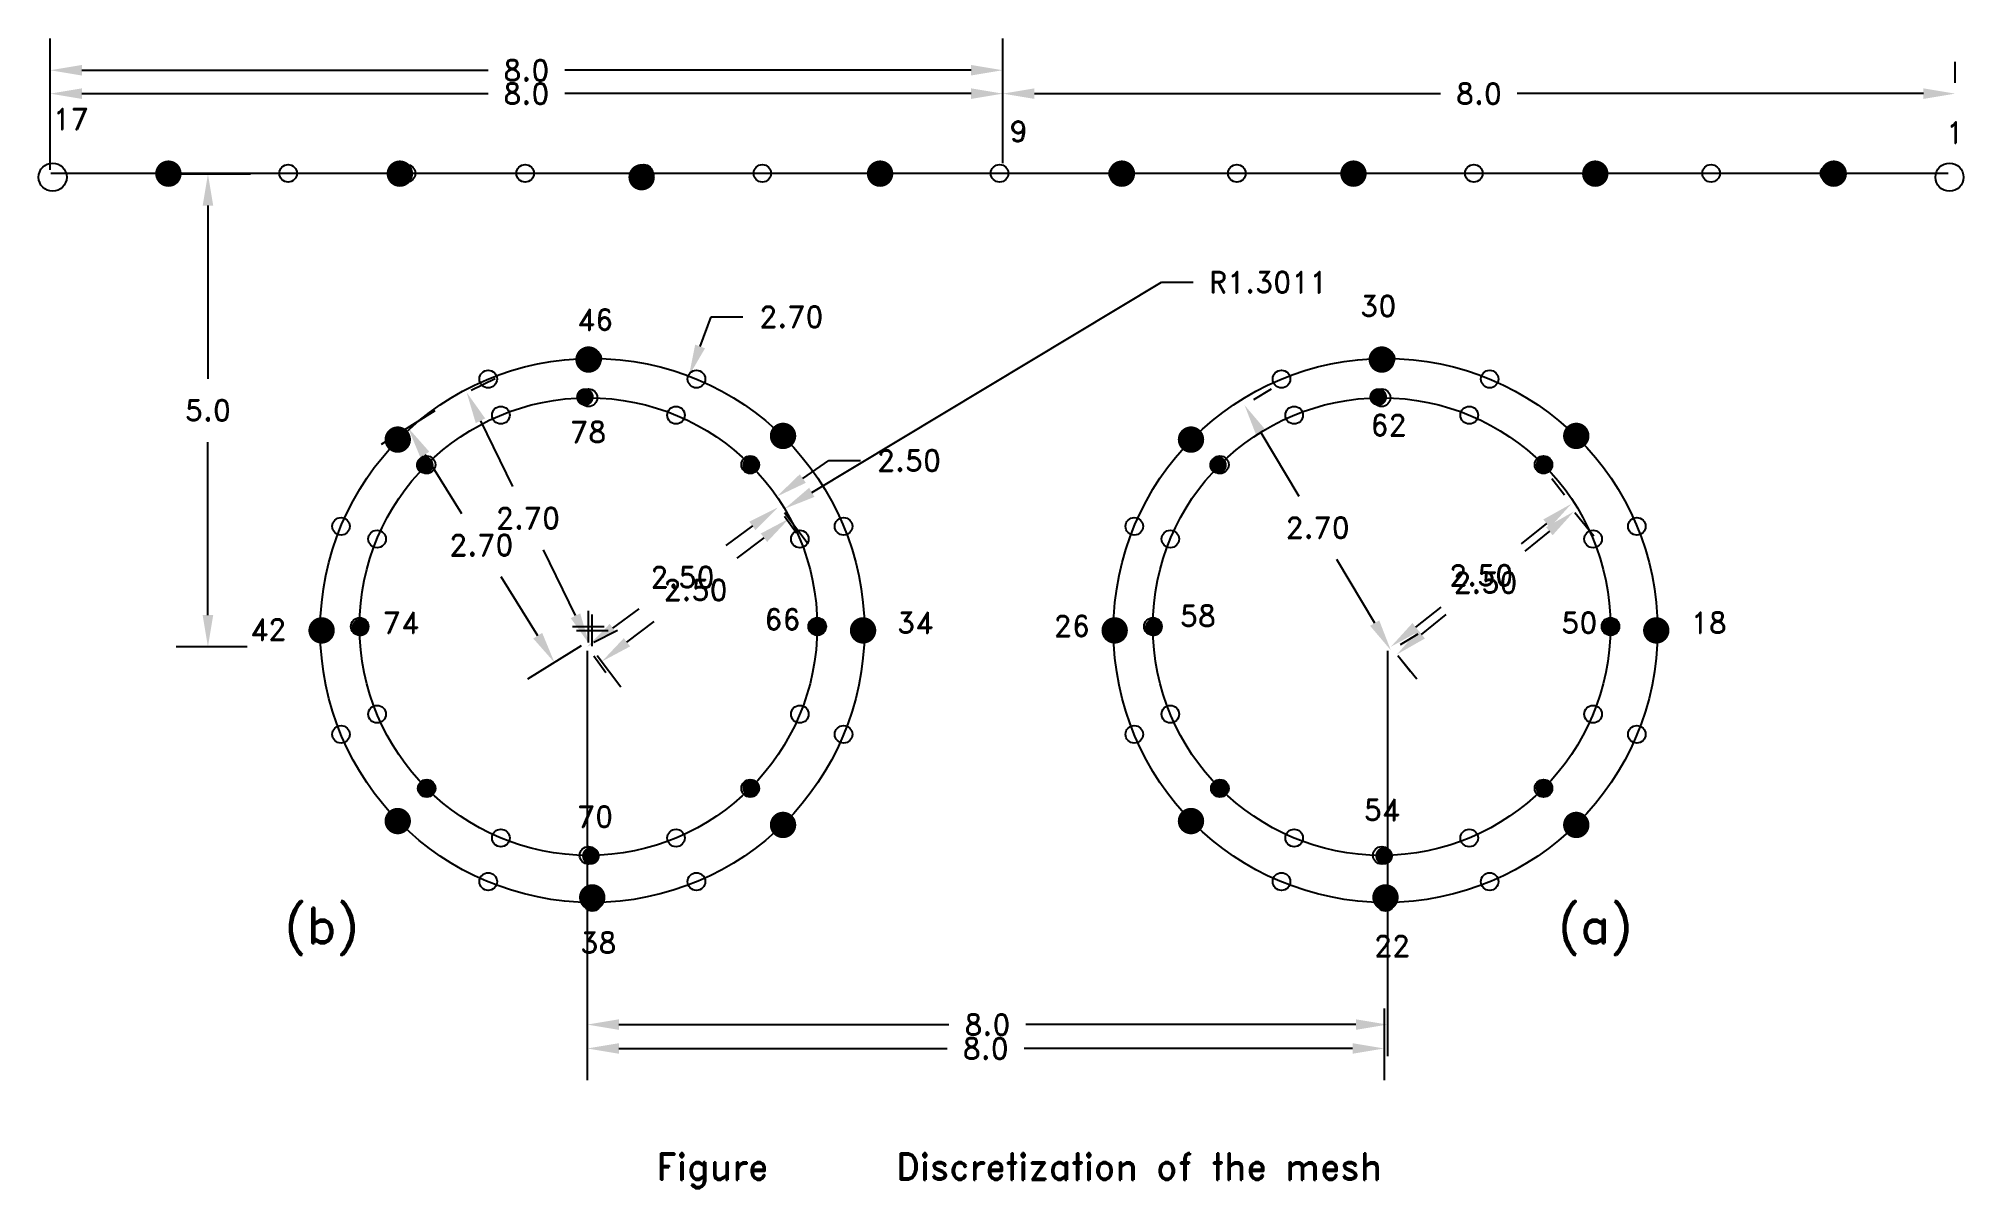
# Model space of a CAD drawing. Extents: x -0.1 to 10.9, y 1.4 to 8.
import ezdxf
from ezdxf.enums import TextEntityAlignment as Align

# ---------------------------------------------------------------- set-up
doc = ezdxf.new("R2010")
doc.units = 0
doc.header["$PDMODE"] = 33
doc.header["$PDSIZE"] = 0.1
doc.layers.get('0').update_dxf_attribs({"linetype": 'CONTINUOUS'})
doc.layers.get('DEFPOINTS').update_dxf_attribs({"linetype": 'CONTINUOUS'})
doc.layers.add('CIRCLE', color=7, linetype='CONTINUOUS')
doc.styles.get("Standard").update_dxf_attribs({"font": 'ROMAND'})
doc.dimstyles.get("Standard").update_dxf_attribs({"dimtxt": 2.5, "dimasz": 2.5, "dimexe": 1.25, "dimexo": 0.625, "dimtad": 1, "dimcen": 2.5, "dimazin": 3, "dimtfac": 1, "dimtmove": 0, "dimatfit": 3})

# ---------------------------------------------------------------- blocks, each defined once
blk = doc.blocks.new('*D')
at = {"color": 0, "linetype": 'BYBLOCK'}
for p, q in [((0.007, 7.227), (0.007, 7.973)), ((5.424, 7.265), (5.424, 7.973)), ((0.007, 7.456), (0.007, 7.84)), ((0.187, 7.793), (2.497, 7.793)), ((5.244, 7.793), (2.934, 7.793)), ((5.424, 7.456), (5.424, 7.84)), ((5.424, 7.456), (5.424, 7.84)), ((10.84, 7.722), (10.84, 7.84)), ((0.187, 7.66), (2.497, 7.66)), ((5.244, 7.66), (2.934, 7.66)), ((5.604, 7.66), (7.913, 7.66)), ((10.66, 7.66), (8.35, 7.66)), ((1.146, 7.203), (0.724, 7.203)), ((0.904, 7.023), (0.904, 6.039)), ((4.338, 5.393), (6.327, 6.588)), ((6.327, 6.588), (6.507, 6.588)), ((3.703, 6.223), (3.766, 6.391)), ((3.766, 6.391), (3.946, 6.391)), ((2.401, 5.974), (2.537, 6.041)), ((6.852, 5.921), (6.953, 5.981)), ((2.195, 5.856), (1.889, 5.665)), ((2.454, 5.8), (2.636, 5.426)), ((6.891, 5.734), (7.108, 5.372)), ((0.904, 4.695), (0.904, 5.679)), ((2.137, 5.608), (2.346, 5.273)), ((4.287, 5.471), (4.435, 5.574)), ((4.435, 5.574), (4.615, 5.574)), ((8.619, 5.377), (8.546, 5.469)), ((4.182, 5.258), (4.252, 5.163)), ((4.183, 5.278), (4.318, 5.101)), ((8.678, 5.279), (8.786, 5.145)), ((4, 5.202), (3.849, 5.091)), ((8.517, 5.216), (8.372, 5.101)), ((8.533, 5.172), (8.392, 5.059)), ((2.994, 4.692), (2.812, 5.066)), ((4.066, 5.135), (3.912, 5.018)), ((7.539, 4.65), (7.323, 5.012)), ((2.78, 4.578), (2.571, 4.913)), ((3.068, 4.54), (3.068, 4.72)), ((3.068, 4.54), (3.068, 4.72)), ((3.206, 4.621), (3.357, 4.731)), ((7.773, 4.626), (7.917, 4.741)), ((2.978, 4.63), (3.158, 4.63)), ((2.978, 4.63), (3.158, 4.63)), ((3, 4.608), (3.18, 4.608)), ((3.09, 4.518), (3.09, 4.698)), ((3.098, 4.542), (3.234, 4.609)), ((3.287, 4.541), (3.441, 4.658)), ((7.806, 4.585), (7.946, 4.699)), ((1.127, 4.515), (0.724, 4.515)), ((3.027, 4.52), (2.722, 4.33)), ((3.061, 4.491), (3.061, 2.187)), ((7.612, 4.491), (7.612, 2.187)), ((7.685, 4.527), (7.786, 4.588)), ((3.098, 4.464), (3.167, 4.369)), ((3.118, 4.465), (3.253, 4.288)), ((7.67, 4.466), (7.743, 4.374)), ((7.671, 4.466), (7.779, 4.332)), ((3.061, 2.459), (3.061, 2.051)), ((7.593, 2.459), (7.593, 2.051)), ((3.241, 2.367), (5.118, 2.367)), ((7.432, 2.367), (5.555, 2.367)), ((3.241, 2.231), (5.108, 2.231)), ((7.413, 2.231), (5.545, 2.231))]:
    blk.add_line(p, q, dxfattribs=at)
for points in [[(0.187, 7.823), (0.187, 7.763), (0.007, 7.793)], [(5.244, 7.823), (5.244, 7.763), (5.424, 7.793)], [(0.187, 7.69), (0.187, 7.63), (0.007, 7.66)], [(5.244, 7.69), (5.244, 7.63), (5.424, 7.66)], [(5.604, 7.69), (5.604, 7.63), (5.424, 7.66)], [(10.66, 7.69), (10.66, 7.63), (10.84, 7.66)], [(0.874, 7.023), (0.934, 7.023), (0.904, 7.203)], [(3.731, 6.212), (3.675, 6.233), (3.639, 6.054)], [(2.481, 5.813), (2.427, 5.787), (2.375, 5.962)], [(6.917, 5.75), (6.865, 5.719), (6.799, 5.889)], [(2.163, 5.624), (2.112, 5.592), (2.042, 5.761)], [(4.304, 5.447), (4.27, 5.496), (4.139, 5.369)], [(4.353, 5.367), (4.323, 5.419), (4.184, 5.3)], [(3.983, 5.226), (4.018, 5.178), (4.146, 5.308)], [(8.498, 5.239), (8.535, 5.192), (8.658, 5.328)], [(8.514, 5.195), (8.551, 5.149), (8.673, 5.285)], [(4.048, 5.159), (4.084, 5.111), (4.209, 5.244)], [(0.874, 4.695), (0.934, 4.695), (0.904, 4.515)], [(3.021, 4.705), (2.967, 4.678), (3.073, 4.53)], [(3.189, 4.645), (3.224, 4.597), (3.061, 4.515)], [(7.565, 4.665), (7.513, 4.634), (7.631, 4.495)], [(7.754, 4.65), (7.791, 4.603), (7.631, 4.515)], [(7.787, 4.609), (7.825, 4.562), (7.666, 4.472)], [(2.805, 4.594), (2.754, 4.562), (2.875, 4.425)], [(3.269, 4.564), (3.305, 4.517), (3.144, 4.431)], [(3.241, 2.397), (3.241, 2.337), (3.061, 2.367)], [(7.432, 2.397), (7.432, 2.337), (7.612, 2.367)], [(3.241, 2.261), (3.241, 2.201), (3.061, 2.231)], [(7.413, 2.261), (7.413, 2.201), (7.593, 2.231)]]:
    blk.add_solid(points, dxfattribs=at)
at = {"layer": 'DEFPOINTS', "color": 0, "linetype": 'BYBLOCK'}
for p in [(5.424, 7.793), (5.424, 7.66), (10.84, 7.66), (10.84, 7.66), (0.007, 7.393), (5.424, 7.393), (5.424, 7.393), (0.007, 7.164), (0.904, 7.203), (1.209, 7.203), (5.424, 7.203), (3.639, 6.054), (2.345, 5.947), (2.375, 5.962), (2.248, 5.889), (6.799, 5.889), (6.799, 5.889), (2.042, 5.761), (4.139, 5.369), (4.146, 5.328), (4.146, 5.308), (4.146, 5.308), (4.184, 5.3), (8.639, 5.328), (8.658, 5.328), (8.658, 5.328), (8.673, 5.285), (4.209, 5.244), (3.068, 4.63), (3.068, 4.63), (3.09, 4.608), (1.19, 4.515), (3.042, 4.515), (3.061, 4.553), (3.061, 4.515), (3.08, 4.553), (3.08, 4.515), (7.612, 4.553), (7.631, 4.515), (7.631, 4.515), (7.631, 4.495), (3.061, 2.521), (7.593, 2.521), (7.612, 2.367), (7.593, 2.231)]:
    blk.add_point(p, dxfattribs=at)
at = {"color": 0, "linetype": 'BYBLOCK'}
for s, p in [('8.0', (2.715, 7.793)), ('8.0', (2.715, 7.66)), ('8.0', (8.132, 7.66)), ('R1.3011', (6.934, 6.588)), ('2.70', (4.222, 6.391)), ('5.0', (0.904, 5.859)), ('2.50', (4.891, 5.574)), ('2.70', (2.724, 5.246)), ('2.70', (2.459, 5.093)), ('2.70', (7.215, 5.192)), ('2.50', (3.603, 4.911)), ('2.50', (8.145, 4.921)), ('2.50', (8.169, 4.879)), ('2.50', (3.677, 4.838)), ('8.0', (5.337, 2.367)), ('8.0', (5.327, 2.231))]:
    blk.add_text(s, height=0.12, dxfattribs=at).set_placement(p, align=Align.MIDDLE_CENTER)

msp = doc.modelspace()

# ---------------------------------------------------------------- linework, layer by layer
at = {"layer": 'CIRCLE', "color": 0}
for p, q in [((0.011, 7.207), (10.801, 7.207)), ((3.068, 4.54), (3.068, 4.72)), ((2.978, 4.63), (3.158, 4.63))]:
    msp.add_line(p, q, dxfattribs=at)
for points, const_width in [([(0.642, 7.205, 1), (0.717, 7.205, 1)], 0.075), ([(1.958, 7.205, 1), (2.033, 7.205, 1)], 0.075), ([(3.333, 7.185, 1), (3.408, 7.185, 1)], 0.075), ([(4.689, 7.205, 1), (4.764, 7.205, 1)], 0.075), ([(6.064, 7.205, 1), (6.139, 7.205, 1)], 0.075), ([(7.381, 7.205, 1), (7.456, 7.205, 1)], 0.075), ([(8.756, 7.205, 1), (8.831, 7.205, 1)], 0.075), ([(10.112, 7.205, 1), (10.187, 7.205, 1)], 0.075), ([(3.031, 6.148, 1), (3.106, 6.148, 1)], 0.075), ([(7.542, 6.148, 1), (7.617, 6.148, 1)], 0.075), ([(3.023, 5.935, 1), (3.073, 5.935, 1)], 0.05), ([(7.534, 5.935, 1), (7.584, 5.935, 1)], 0.05), ([(1.946, 5.693, 1), (2.021, 5.693, 1)], 0.075), ([(4.137, 5.714, 1), (4.212, 5.714, 1)], 0.075), ([(6.457, 5.693, 1), (6.532, 5.693, 1)], 0.075), ([(8.648, 5.714, 1), (8.723, 5.714, 1)], 0.075), ([(2.112, 5.548, 1), (2.162, 5.548, 1)], 0.05), ([(3.969, 5.548, 1), (4.019, 5.548, 1)], 0.05), ([(6.623, 5.548, 1), (6.673, 5.548, 1)], 0.05), ([(8.48, 5.548, 1), (8.53, 5.548, 1)], 0.05), ([(1.513, 4.608, 1), (1.588, 4.608, 1)], 0.075), ([(1.747, 4.625, 1), (1.797, 4.625, 1)], 0.05), ([(4.345, 4.625, 1), (4.395, 4.625, 1)], 0.05), ([(4.592, 4.608, 1), (4.667, 4.608, 1)], 0.075), ([(6.023, 4.608, 1), (6.098, 4.608, 1)], 0.075), ([(6.258, 4.625, 1), (6.308, 4.625, 1)], 0.05), ([(8.856, 4.625, 1), (8.906, 4.625, 1)], 0.05), ([(9.103, 4.608, 1), (9.178, 4.608, 1)], 0.075), ([(2.123, 3.713, 1), (2.173, 3.713, 1)], 0.05), ([(3.969, 3.713, 1), (4.019, 3.713, 1)], 0.05), ([(6.634, 3.713, 1), (6.684, 3.713, 1)], 0.05), ([(8.48, 3.713, 1), (8.53, 3.713, 1)], 0.05), ([(1.946, 3.524, 1), (2.021, 3.524, 1)], 0.075), ([(4.137, 3.502, 1), (4.212, 3.502, 1)], 0.075), ([(6.457, 3.524, 1), (6.532, 3.524, 1)], 0.075), ([(8.648, 3.502, 1), (8.723, 3.502, 1)], 0.075), ([(3.057, 3.326, 1), (3.107, 3.326, 1)], 0.05), ([(7.568, 3.326, 1), (7.618, 3.326, 1)], 0.05), ([(3.052, 3.09, 1), (3.127, 3.09, 1)], 0.075), ([(7.563, 3.09, 1), (7.638, 3.09, 1)], 0.075)]:
    msp.add_lwpolyline(points, format="xyb", close=True, dxfattribs=dict(at, const_width=const_width))
for centre, radius in [((0.021, 7.185), 0.08), ((10.808, 7.185), 0.08), ((3.09, 4.608), 1.547), ((7.601, 4.608), 1.547), ((3.068, 4.63), 1.301), ((7.579, 4.63), 1.301)]:
    msp.add_circle(centre, radius, dxfattribs=at)
for p in [(0.685, 7.207), (1.36, 7.207), (2.034, 7.207), (2.708, 7.207), (3.383, 7.207), (4.057, 7.207), (4.731, 7.207), (5.406, 7.207), (6.08, 7.207), (6.755, 7.207), (7.429, 7.207), (8.103, 7.207), (8.778, 7.207), (9.452, 7.207), (10.126, 7.207), (3.09, 6.155), (7.601, 6.155), (2.498, 6.037), (3.682, 6.037), (7.009, 6.037), (8.193, 6.037), (3.068, 5.931), (7.579, 5.931), (2.57, 5.832), (3.566, 5.832), (7.081, 5.832), (8.077, 5.832), (1.996, 5.702), (4.184, 5.702), (6.507, 5.702), (8.694, 5.702), (2.148, 5.55), (3.988, 5.55), (6.659, 5.55), (8.499, 5.55), (1.661, 5.2), (1.866, 5.128), (4.27, 5.128), (4.519, 5.2), (6.172, 5.2), (6.377, 5.128), (8.781, 5.128), (9.03, 5.2), (1.543, 4.608), (1.767, 4.63), (4.369, 4.63), (4.636, 4.608), (6.054, 4.608), (6.278, 4.63), (8.88, 4.63), (9.147, 4.608), (1.866, 4.132), (4.27, 4.132), (6.377, 4.132), (8.781, 4.132), (1.661, 4.017), (4.519, 4.017), (6.172, 4.017), (9.03, 4.017), (2.148, 3.71), (3.988, 3.71), (6.659, 3.71), (8.499, 3.71), (1.996, 3.515), (4.184, 3.515), (6.507, 3.515), (8.694, 3.515), (2.57, 3.428), (3.566, 3.428), (7.081, 3.428), (8.077, 3.428), (3.068, 3.329), (7.579, 3.329), (2.498, 3.18), (3.682, 3.18), (7.009, 3.18), (8.193, 3.18), (3.09, 3.062), (7.601, 3.062)]:
    msp.add_point(p, dxfattribs=at)

# ---------------------------------------------------------------- texts
for s, p in [('17', (0.021, 7.456)), ('9', (5.463, 7.385)), ('1', (10.788, 7.379)), ('30', (7.457, 6.392)), ('46', (3.003, 6.315)), ('62', (7.515, 5.715)), ('78', (2.964, 5.676)), ('74', (1.899, 4.592)), ('66', (4.068, 4.611)), ('34', (4.823, 4.592)), ('58', (6.431, 4.631)), ('50', (8.6, 4.592)), ('18', (9.336, 4.592)), ('42', (1.144, 4.553)), ('26', (5.714, 4.573)), ('54', (7.477, 3.528)), ('70', (3.003, 3.489)), ('38', (3.022, 2.773)), ('22', (7.535, 2.754))]:
    msp.add_text(s, height=0.12, dxfattribs=at).set_placement(p)
for s, height, p in [('(b)', 0.2, (1.551, 2.83)), ('(a)', 0.2, (8.794, 2.83)), ('Figure      Discretization of the mesh', 0.15, (5.518, 1.485))]:
    msp.add_text(s, height=height, dxfattribs=at).set_placement(p, align=Align.CENTER)

# ---------------------------------------------------------------- dimensions: what is measured, and where the dimension line sits
for base, p1, p2, middle in [((7.593, 2.231), (3.061, 2.521), (7.593, 2.521), (5.327, 2.231)), ((5.424, 7.66), (0.007, 7.393), (5.424, 7.393), (2.715, 7.66)), ((10.84, 7.66), (5.424, 7.393), (10.84, 7.66), (8.132, 7.66))]:
    dim = msp.add_linear_dim(base=base, p1=p1, p2=p2, text='8.0', dimstyle='Standard', dxfattribs=at)
    dim.commit()
    dim.dimension.update_dxf_attribs({"geometry": '*D', "text_midpoint": middle})
for p1, p2, distance, text, middle in [((7.631, 4.495), (6.799, 5.889), 0, '2.70', (7.215, 5.192)), ((7.631, 4.515), (8.658, 5.328), 0, '2.50', (8.145, 4.921)), ((3.061, 4.515), (4.146, 5.308), 0, '2.50', (3.603, 4.911)), ((3.042, 4.515), (2.345, 5.947), -0.034, '2.70', (2.724, 5.246))]:
    dim = msp.add_aligned_dim(p1=p1, p2=p2, distance=distance, text=text, dimstyle='Standard', dxfattribs=at)
    dim.commit()
    dim.dimension.update_dxf_attribs({"geometry": '*D', "text_midpoint": middle})
dim = msp.add_linear_dim(base=(0.904, 7.203), p1=(1.19, 4.515), p2=(1.209, 7.203), angle=90, text='5.0', dimstyle='Standard', dxfattribs=at)
dim.commit()
dim.dimension.update_dxf_attribs({"geometry": '*D', "text_midpoint": (0.904, 5.859)})

doc.saveas('drawing.dxf')
